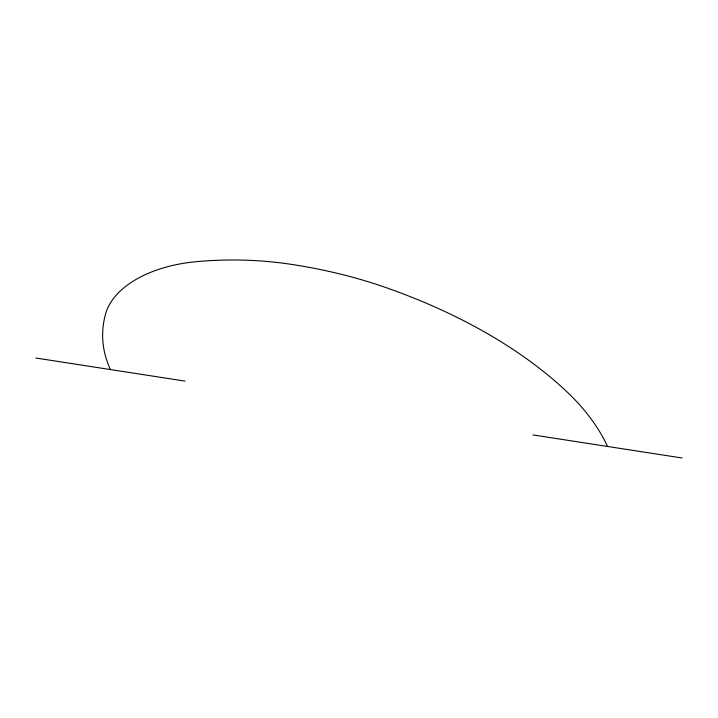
<?xml version="1.0" encoding="UTF-8"?>
<svg xmlns="http://www.w3.org/2000/svg" width="718" height="718" viewBox="0 0 718 718"><rect width="100%" height="100%" fill="white"/><g stroke="black" fill="none" stroke-linecap="round" stroke-linejoin="round"><path stroke-width="1.08" d="M35.9 358.031L185.02 381.096M532.98 434.928L682.1 457.994M110.464 369.564A229.931 132.749 0 0 1 105.681 313.658A109.037 62.951 0 0 1 195.565 261.756A229.931 132.749 0 0 1 292.406 264.52A360.113 207.906 0 0 1 387.63 288.169A544.029 314.098 0 0 1 566.574 391.489A360.113 207.906 0 0 1 607.536 446.461"/></g></svg>
